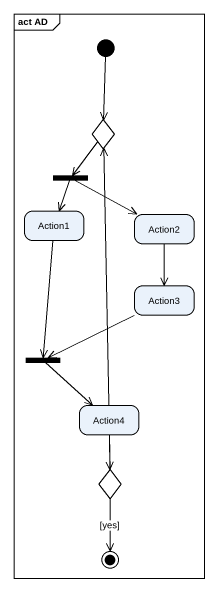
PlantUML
@startuml
mainframe act AD
hide empty description
state choice1 <<choice>>
state fork1 <<fork>>
state Action1
state Action2
state Action3
state fork2 <<join>>
state Action4
state choice2 <<choice>>
[*] --> choice1
choice1 --> fork1
fork1 --> Action1
fork1 -right-> Action2
Action1 --> fork2
Action2 --> Action3
Action3 -left-> fork2
fork2 --> Action4
Action4 --> choice2
choice2 -up-> choice1
choice2 --> [*] : [yes]
@enduml
